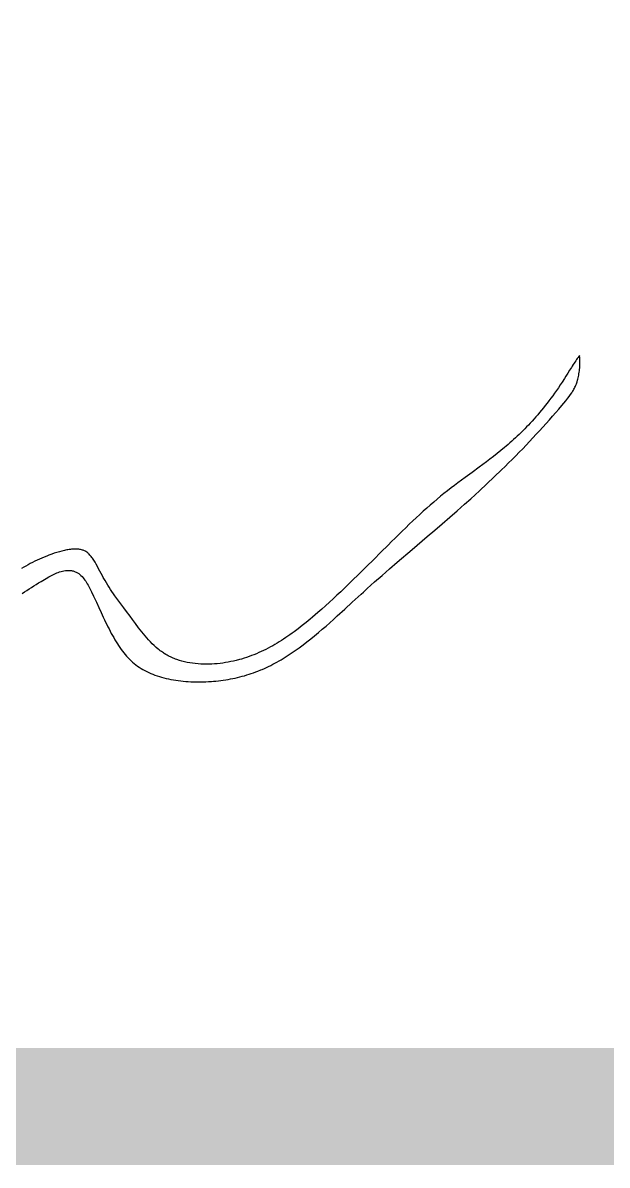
# Model space of a CAD drawing. Extents: x 4283 to 40403, y 1134 to 1764.
# Drawn here: x 4383.63 to 4387.15, y 1473.81 to 1480.71 of the extents above; entities that cross this region are included whole.
import ezdxf

# ---------------------------------------------------------------- set-up
doc = ezdxf.new("R2010")
doc.units = 0
doc.layers.add('PUB_TITLE', color=4, linetype='Continuous')
doc.layers.add('华泽绵阳图框', color=7, linetype='Continuous')

# ---------------------------------------------------------------- blocks, each defined once
blk = doc.blocks.new('11')
blk.add_lwpolyline([(-179059.3, -78566.33), (-179058.36, -78565.7), (-179057.41, -78565.07), (-179056.45, -78564.44), (-179055.48, -78563.82), (-179054.49, -78563.19), (-179053.5, -78562.56), (-179052.49, -78561.94), (-179051.47, -78561.31), (-179050.8, -78560.9), (-179049.37, -78560.05), (-179048.29, -78559.44), (-179047.74, -78559.13), (-179047.18, -78558.84), (-179046.62, -78558.56), (-179046.06, -78558.28), (-179045.49, -78558.03), (-179044.92, -78557.78), (-179044.35, -78557.56), (-179043.76, -78557.35), (-179043.17, -78557.17), (-179042.58, -78557.01), (-179041.98, -78556.89), (-179041.36, -78556.79), (-179040.74, -78556.73), (-179040.11, -78556.72), (-179039.47, -78556.75), (-179038.86, -78556.83), (-179038.51, -78556.9), (-179038.19, -78556.98), (-179037.92, -78557.06), (-179037.56, -78557.18), (-179037.25, -78557.31), (-179036.93, -78557.46), (-179036.39, -78557.76), (-179035.85, -78558.1), (-179035.35, -78558.49), (-179034.89, -78558.9), (-179034.45, -78559.33), (-179034.03, -78559.79), (-179033.64, -78560.26), (-179033.27, -78560.75), (-179032.91, -78561.25), (-179032.57, -78561.77), (-179032.25, -78562.3), (-179031.93, -78562.83), (-179031.63, -78563.38), (-179031.33, -78563.93), (-179031.05, -78564.49), (-179030.5, -78565.6), (-179029.66, -78567.4), (-179028.47, -78569.98), (-179027.5, -78572.12), (-179026.55, -78574.21), (-179026.07, -78575.23), (-179025.6, -78576.25), (-179025.13, -78577.25), (-179024.66, -78578.24), (-179024.19, -78579.21), (-179023.71, -78580.17), (-179023.23, -78581.11), (-179022.76, -78582.04), (-179022.27, -78582.95), (-179021.78, -78583.84), (-179021.29, -78584.72), (-179020.79, -78585.58), (-179020.28, -78586.42), (-179019.77, -78587.24), (-179019.25, -78588.04), (-179018.71, -78588.82), (-179018.17, -78589.59), (-179017.62, -78590.33), (-179017.06, -78591.05), (-179016.48, -78591.75), (-179015.9, -78592.43), (-179015.3, -78593.08), (-179014.68, -78593.72), (-179014.05, -78594.33), (-179013.41, -78594.92), (-179012.75, -78595.49), (-179012.07, -78596.03), (-179011.37, -78596.55), (-179010.66, -78597.05), (-179009.91, -78597.53), (-179009.15, -78597.99), (-179008.36, -78598.42), (-179007.56, -78598.84), (-179006.73, -78599.24), (-179005.88, -78599.61), (-179005.01, -78599.97), (-179004.12, -78600.31), (-179003.21, -78600.62), (-179002.29, -78600.92), (-179001.35, -78601.2), (-179000.4, -78601.46), (-178999.43, -78601.7), (-178998.45, -78601.92), (-178997.46, -78602.12), (-178996.45, -78602.3), (-178995.44, -78602.46), (-178994.42, -78602.61), (-178993.39, -78602.74), (-178992.36, -78602.85), (-178991.31, -78602.94), (-178990.27, -78603.02), (-178989.22, -78603.07), (-178988.17, -78603.12), (-178987.11, -78603.14), (-178986.06, -78603.15), (-178985.01, -78603.14), (-178983.95, -78603.12), (-178982.91, -78603.08), (-178981.86, -78603.03), (-178980.6, -78602.95), (-178979.78, -78602.88), (-178978.75, -78602.79), (-178977.73, -78602.68), (-178976.71, -78602.56), (-178975.7, -78602.42), (-178974.7, -78602.27), (-178973.7, -78602.1), (-178972.71, -78601.92), (-178971.73, -78601.72), (-178970.75, -78601.52), (-178969.78, -78601.29), (-178968.81, -78601.06), (-178967.86, -78600.8), (-178966.9, -78600.54), (-178965.96, -78600.26), (-178965.02, -78599.97), (-178964.09, -78599.66), (-178963.16, -78599.34), (-178962.24, -78599), (-178961.33, -78598.65), (-178960.15, -78598.17), (-178959.53, -78597.91), (-178958.63, -78597.52), (-178957.75, -78597.11), (-178956.86, -78596.69), (-178955.98, -78596.25), (-178955.11, -78595.81), (-178954.25, -78595.35), (-178953.38, -78594.87), (-178952.52, -78594.39), (-178951.67, -78593.89), (-178950.82, -78593.39), (-178949.98, -78592.87), (-178949.14, -78592.33), (-178948.3, -78591.79), (-178947.47, -78591.24), (-178946.64, -78590.68), (-178945.82, -78590.11), (-178944.17, -78588.94), (-178942.54, -78587.73), (-178940.93, -78586.49), (-178939.33, -78585.22), (-178937.73, -78583.92), (-178936.15, -78582.6), (-178934.57, -78581.25), (-178933, -78579.89), (-178931.44, -78578.5), (-178929.88, -78577.11), (-178928.33, -78575.7), (-178925.22, -78572.86), (-178922.12, -78570), (-178918.42, -78566.61), (-178917.46, -78565.74), (-178915.9, -78564.33), (-178912.79, -78561.55), (-178909.66, -78558.8), (-178906.53, -78556.08), (-178903.4, -78553.38), (-178897.15, -78548.03), (-178890.9, -78542.7), (-178887.78, -78540.03), (-178884.66, -78537.35), (-178881.55, -78534.66), (-178878.45, -78531.94), (-178875.35, -78529.2), (-178872.81, -78526.91), (-178869.19, -78523.61), (-178866.12, -78520.76), (-178863.08, -78517.89), (-178860.06, -78514.98), (-178858.56, -78513.52), (-178857.07, -78512.05), (-178855.59, -78510.57), (-178854.12, -78509.1), (-178852.66, -78507.61), (-178851.21, -78506.13), (-178849.78, -78504.63), (-178848.35, -78503.14), (-178846.94, -78501.64), (-178845.54, -78500.14), (-178844.16, -78498.64), (-178842.79, -78497.14), (-178841.43, -78495.63), (-178840.1, -78494.13), (-178838.78, -78492.62), (-178837.48, -78491.11), (-178836.19, -78489.61), (-178834.93, -78488.1), (-178833.31, -78486.14), (-178832.48, -78485.11), (-178831.91, -78484.37), (-178831.36, -78483.64), (-178830.83, -78482.88), (-178830.59, -78482.51), (-178830.35, -78482.13), (-178830.12, -78481.74), (-178829.9, -78481.34), (-178829.68, -78480.94), (-178829.47, -78480.52), (-178829.27, -78480.1), (-178829.08, -78479.66), (-178828.9, -78479.2), (-178828.73, -78478.73), (-178828.57, -78478.26), (-178828.36, -78477.56), (-178828.27, -78477.23), (-178828.14, -78476.68), (-178828.02, -78476.11), (-178827.91, -78475.53), (-178827.8, -78474.94), (-178827.71, -78474.33), (-178827.64, -78473.72), (-178827.57, -78473.11), (-178827.51, -78472.5), (-178827.47, -78471.89), (-178827.44, -78471.29), (-178827.42, -78470.69), (-178827.42, -78470.11), (-178827.42, -78469.55), (-178827.44, -78469.01), (-178827.46, -78468.49), (-178827.5, -78467.99), (-178827.55, -78467.53), (-178827.58, -78467.36), (-178827.6, -78467.39), (-178827.89, -78467.76), (-178828.19, -78468.16), (-178828.51, -78468.6), (-178828.83, -78469.06), (-178829.17, -78469.55), (-178829.51, -78470.06), (-178829.86, -78470.6), (-178830.22, -78471.15), (-178830.58, -78471.72), (-178830.95, -78472.3), (-178831.7, -78473.49), (-178832.47, -78474.72), (-178833.25, -78475.95), (-178833.83, -78476.87), (-178834.81, -78478.39), (-178835.6, -78479.57), (-178836.38, -78480.73), (-178837.16, -78481.87), (-178837.94, -78482.98), (-178838.73, -78484.06), (-178839.51, -78485.12), (-178840.29, -78486.17), (-178841.07, -78487.18), (-178841.84, -78488.18), (-178842.62, -78489.16), (-178843.4, -78490.11), (-178844.18, -78491.05), (-178844.95, -78491.97), (-178845.73, -78492.86), (-178846.5, -78493.74), (-178847.27, -78494.6), (-178848.05, -78495.44), (-178848.82, -78496.27), (-178849.59, -78497.08), (-178850.36, -78497.87), (-178851.13, -78498.65), (-178851.9, -78499.41), (-178852.67, -78500.16), (-178853.44, -78500.89), (-178854.2, -78501.61), (-178854.97, -78502.31), (-178855.73, -78503.01), (-178856.5, -78503.69), (-178857.26, -78504.36), (-178858.02, -78505.01), (-178858.79, -78505.66), (-178860.3, -78506.92), (-178861.81, -78508.14), (-178863.32, -78509.33), (-178864.82, -78510.5), (-178866.32, -78511.63), (-178867.82, -78512.74), (-178869.31, -78513.84), (-178872.26, -78515.99), (-178875.2, -78518.13), (-178878.13, -78520.27), (-178879.58, -78521.36), (-178881.02, -78522.46), (-178882.47, -78523.58), (-178884.04, -78524.82), (-178885.35, -78525.89), (-178886.79, -78527.09), (-178888.23, -78528.31), (-178889.67, -78529.56), (-178891.12, -78530.84), (-178892.56, -78532.15), (-178894.01, -78533.47), (-178895.46, -78534.82), (-178896.92, -78536.18), (-178898.37, -78537.57), (-178899.83, -78538.97), (-178901.29, -78540.39), (-178902.76, -78541.82), (-178904.23, -78543.27), (-178905.7, -78544.73), (-178907.18, -78546.2), (-178910.14, -78549.16), (-178913.13, -78552.15), (-178916.14, -78555.15), (-178919.17, -78558.15), (-178922.23, -78561.15), (-178925.31, -78564.13), (-178926.87, -78565.61), (-178928.43, -78567.08), (-178930, -78568.54), (-178931.58, -78569.99), (-178933.16, -78571.42), (-178934.76, -78572.84), (-178936.37, -78574.25), (-178938.63, -78576.19), (-178939.61, -78577.01), (-178941.25, -78578.36), (-178942.9, -78579.7), (-178944.58, -78581), (-178946.27, -78582.27), (-178947.14, -78582.9), (-178948, -78583.52), (-178948.87, -78584.13), (-178949.75, -78584.72), (-178950.63, -78585.31), (-178951.53, -78585.89), (-178952.43, -78586.46), (-178953.34, -78587.01), (-178954.26, -78587.55), (-178955.18, -78588.08), (-178956.12, -78588.6), (-178957.06, -78589.1), (-178958.02, -78589.59), (-178958.98, -78590.07), (-178959.96, -78590.53), (-178960.94, -78590.97), (-178961.94, -78591.4), (-178962.95, -78591.82), (-178963.97, -78592.21), (-178965, -78592.59), (-178966.04, -78592.95), (-178967.1, -78593.29), (-178968.16, -78593.61), (-178968.93, -78593.83), (-178970.33, -78594.2), (-178971.43, -78594.46), (-178972.55, -78594.7), (-178973.67, -78594.92), (-178974.79, -78595.12), (-178975.93, -78595.29), (-178977.07, -78595.44), (-178978.21, -78595.56), (-178979.35, -78595.66), (-178980.5, -78595.73), (-178981.65, -78595.77), (-178982.8, -78595.79), (-178983.94, -78595.77), (-178985.08, -78595.73), (-178986.22, -78595.65), (-178987.36, -78595.54), (-178988.48, -78595.4), (-178989.6, -78595.23), (-178990.71, -78595.02), (-178991.81, -78594.78), (-178992.9, -78594.49), (-178993.97, -78594.17), (-178995.02, -78593.82), (-178995.56, -78593.62), (-178996.08, -78593.42), (-178996.59, -78593.2), (-178997.11, -78592.98), (-178997.61, -78592.74), (-178998.11, -78592.5), (-178998.61, -78592.24), (-178999.1, -78591.97), (-178999.59, -78591.69), (-179000.25, -78591.29), (-179000.55, -78591.1), (-179001.01, -78590.8), (-179001.46, -78590.48), (-179001.91, -78590.15), (-179002.36, -78589.81), (-179002.8, -78589.46), (-179003.64, -78588.76), (-179004.46, -78588.02), (-179005.25, -78587.25), (-179006.03, -78586.47), (-179006.78, -78585.67), (-179007.51, -78584.85), (-179008.22, -78584.02), (-179008.91, -78583.17), (-179009.59, -78582.32), (-179010.26, -78581.47), (-179010.92, -78580.61), (-179012.19, -78578.89), (-179013.44, -78577.19), (-179014.48, -78575.78), (-179015.9, -78573.89), (-179017.13, -78572.26), (-179018.36, -78570.63), (-179019.59, -78568.98), (-179020.8, -78567.3), (-179021.41, -78566.44), (-179022.01, -78565.57), (-179022.6, -78564.68), (-179023.19, -78563.78), (-179023.77, -78562.86), (-179024.34, -78561.93), (-179024.9, -78560.97), (-179025.61, -78559.71), (-179026, -78558.99), (-179026.52, -78558), (-179027.54, -78556.03), (-179028.04, -78555.07), (-179028.55, -78554.15), (-179029.06, -78553.27), (-179029.31, -78552.85), (-179029.57, -78552.45), (-179029.83, -78552.05), (-179030.09, -78551.68), (-179030.36, -78551.32), (-179030.62, -78550.97), (-179030.89, -78550.65), (-179031.16, -78550.35), (-179031.43, -78550.06), (-179031.7, -78549.8), (-179031.97, -78549.55), (-179032.24, -78549.33), (-179032.51, -78549.13), (-179032.86, -78548.91), (-179033.07, -78548.79), (-179033.37, -78548.64), (-179033.67, -78548.5), (-179033.99, -78548.38), (-179034.32, -78548.27), (-179034.67, -78548.18), (-179035.03, -78548.09), (-179035.4, -78548.02), (-179035.79, -78547.97), (-179036.19, -78547.93), (-179036.6, -78547.9), (-179037.03, -78547.88), (-179037.46, -78547.88), (-179037.91, -78547.9), (-179038.37, -78547.92), (-179038.84, -78547.96), (-179039.31, -78548.01), (-179039.8, -78548.07), (-179040.29, -78548.15), (-179040.79, -78548.23), (-179041.29, -78548.33), (-179041.79, -78548.44), (-179042.83, -78548.69), (-179043.88, -78548.97), (-179044.93, -78549.29), (-179045.99, -78549.63), (-179047.04, -78550), (-179048.29, -78550.46), (-179049.13, -78550.79), (-179050.15, -78551.2), (-179051.16, -78551.63), (-179052.15, -78552.07), (-179053.13, -78552.51), (-179054.09, -78552.97), (-179055.04, -78553.45), (-179055.98, -78553.93), (-179056.91, -78554.42), (-179057.82, -78554.92), (-179058.72, -78555.43), (-179059.61, -78555.96)])

msp = doc.modelspace()

# ---------------------------------------------------------------- linework, layer by layer
at = {"layer": 'PUB_TITLE', "color": 7, "const_width": 0.5064}
msp.add_lwpolyline([(4300.211, 1474.1614), (4695.2338, 1474.1614), (4695.2391, 1488.9227), (4300.211, 1488.9227)], close=True, dxfattribs=at)
at = {"layer": '华泽绵阳图框', "color": 7, "const_width": 0.7071}
msp.add_lwpolyline([(4300.211, 1474.1614), (4695.4636, 1474.1614), (4695.4636, 1756.9896), (4300.211, 1756.9896)], close=True, dxfattribs=at)

# ---------------------------------------------------------------- block references
at = {"xscale": 0.01452, "yscale": 0.01452, "zscale": 0.01452}
msp.add_blockref('11', (6983.5645, 2618.0443), dxfattribs=at)

doc.saveas('drawing.dxf')
